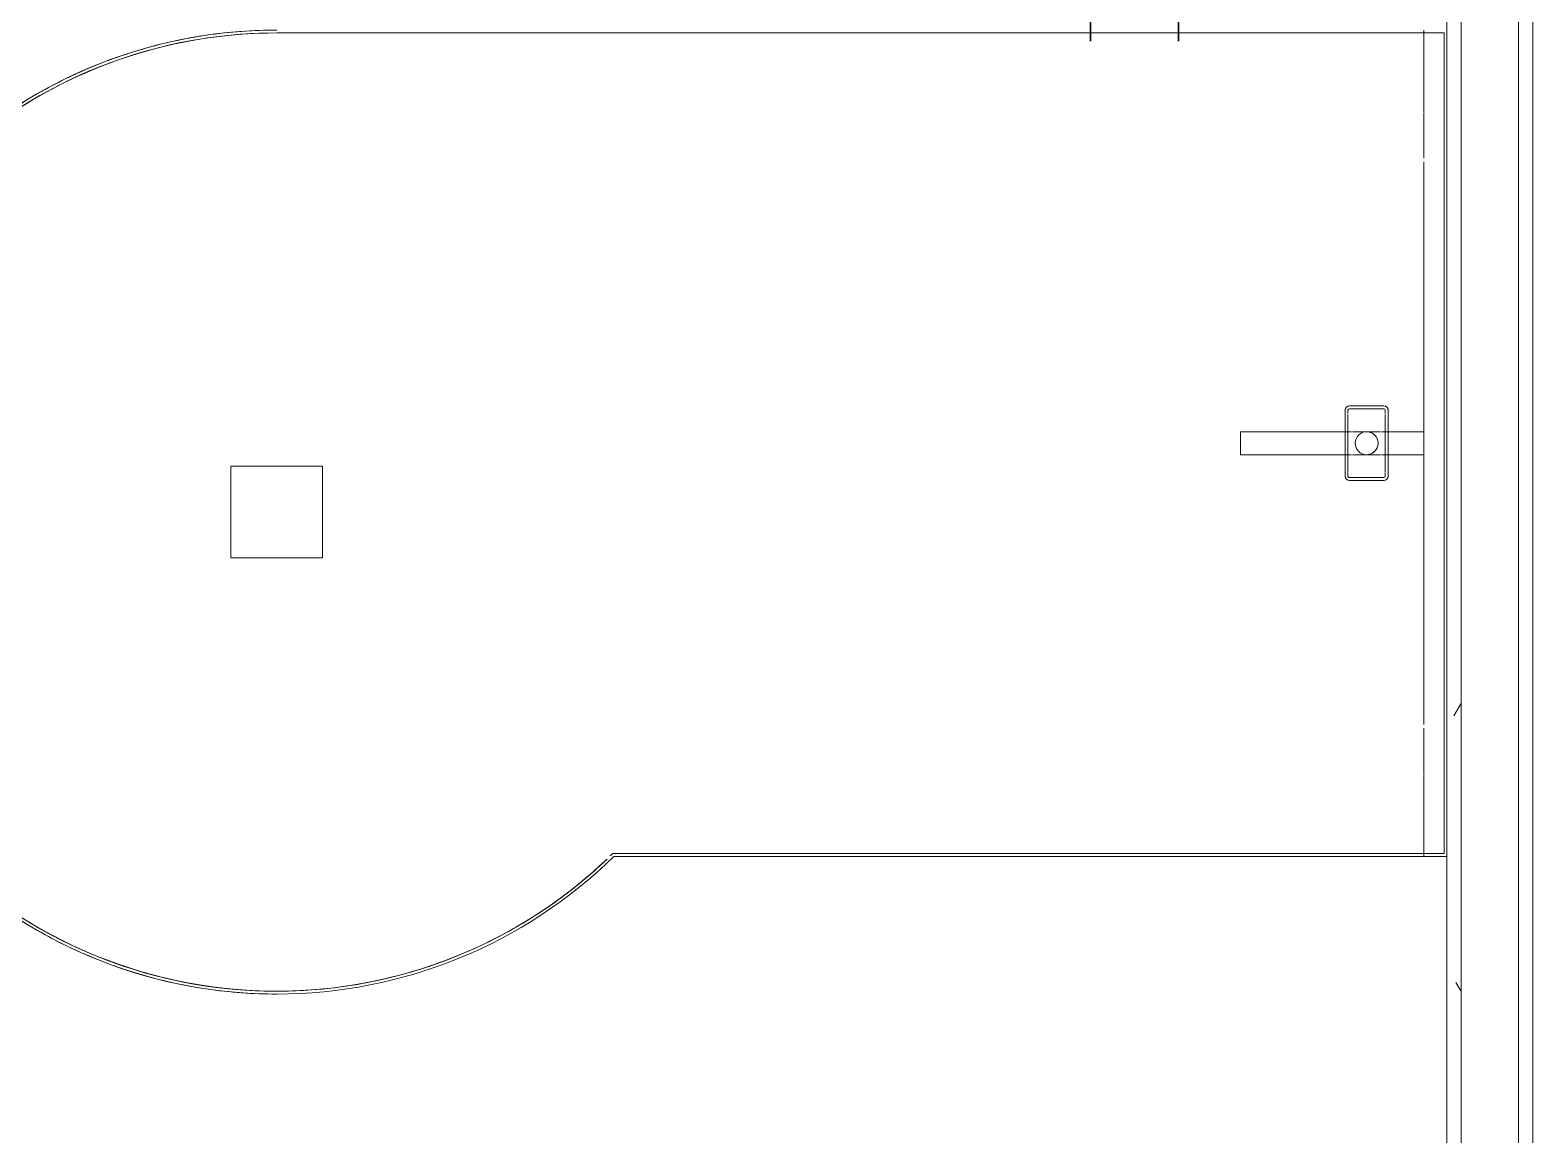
# Model space of a CAD drawing. Header units: inches. Extents: x -1180 to 2011, y -268 to 2143.
# Drawn here: x 766.1 to 831.6, y 1055.5 to 1103.7 of the extents above; entities that cross this region are included whole.
import ezdxf

# ---------------------------------------------------------------- set-up
doc = ezdxf.new("R2010")
doc.units = ezdxf.units.IN
doc.header["$MEASUREMENT"] = 0
for name, color, linetype, lineweight in [('A-ANNO-NOTE', 131, 'Continuous', 13), ('A-WALL', 113, 'Continuous', 13), ('A-WALL-PATT', 111, 'Continuous', 13), ('I-FURN', 30, 'Continuous', 9), ('I-FURN-PNLS', 30, 'Continuous', 9), ('I-WALL', 2, 'Continuous', 13)]:
    doc.layers.add(name, color=color, linetype=linetype, lineweight=lineweight)
pattern_1 = [(0, (0, 0), (30.72, 7.68), [1.267, -21.773, 1.267, -21.773, -122.88]), (0, (0, 0), (30.72, 7.68), [-46.08, 1.267, -44.813, 1.267, -21.773, -53.76]), (0, (0, 0), (30.72, 7.68), [-115.2, 1.267, -14.093, 1.267, -37.133]), (120, (11.52, 3.84), (-22.011075, 22.7643), [1.267, -21.773, 1.267, -21.773, -122.88]), (120, (11.52, 3.84), (-22.011075, 22.7643), [-46.08, 1.267, -44.813, 1.267, -21.773, -53.76]), (120, (11.52, 3.84), (-22.011075, 22.7643), [-115.2, 1.267, -14.093, 1.267, -37.133]), (240, (15.36, 19.2), (-8.708925, -30.4443), [1.267, -21.773, 1.267, -21.773, -122.88]), (240, (15.36, 19.2), (-8.708925, -30.4443), [-46.08, 1.267, -44.813, 1.267, -21.773, -53.76]), (240, (15.36, 19.2), (-8.708925, -30.4443), [-115.2, 1.267, -14.093, 1.267, -37.133])]

# ---------------------------------------------------------------- blocks, each defined once
blk = doc.blocks.new('Zira Wksta 12 - Type 1-V101-6TH FLOOR POWER _ SIGNAL')
at = {"layer": 'I-FURN'}
for p, q in [((-53, 17), (-53, 13)), ((-49, 17), (-53, 17)), ((-53, 17), (-49, 17)), ((-53, 13), (-53, 17)), ((-49, 13), (-49, 17)), ((-49, 17), (-49, 13)), ((-53, 13), (-49, 13)), ((-49, 13), (-53, 13))]:
    blk.add_line(p, q, dxfattribs=at)
at = {"layer": 'I-FURN-PNLS'}
for p, q in [((-51, 35.875), (-0.126, 35.875)), ((-0.126, 35.875), (-51, 35.875)), ((-0.126, 35.875), (-51, 35.875)), ((-51, 35.875), (-0.126, 35.875)), ((-1, 36), (-1, 35.877)), ((-1, 35.877), (-1, 36)), ((-1, 35.875), (-1, 32.44)), ((-1, 32.44), (-1, 35.875)), ((-0.125, 35.875), (-0.125, 0.125)), ((-0.125, 0.125), (-0.125, 35.875)), ((-0.125, 0.125), (-0.125, 35.875)), ((-0.125, 35.875), (-0.125, 0.125)), ((0, 0), (0, 36)), ((0, 36), (0, 0)), ((0, 0), (0, 36)), ((0, 36), (0, 0)), ((-1, 32.402), (-1, 30.417)), ((-1, 30.417), (-1, 32.402)), ((-1, 30.262), (-1, 5.738)), ((-1, 18.5), (-1, 30.262)), ((-4.437, 19.437), (-4.437, 16.562)), ((-4.437, 16.562), (-4.437, 19.437)), ((-4.312, 19.437), (-4.312, 19.29)), ((-4.312, 19.29), (-4.312, 19.437)), ((-4.312, 19.255), (-4.312, 16.745)), ((-4.312, 16.745), (-4.312, 19.255)), ((-2.75, 19.625), (-4.25, 19.625)), ((-4.25, 19.625), (-2.75, 19.625)), ((-4.182, 19.5), (-4.25, 19.5)), ((-4.25, 19.5), (-4.182, 19.5)), ((-2.833, 19.5), (-4.167, 19.5)), ((-4.167, 19.5), (-2.833, 19.5)), ((-2.75, 19.5), (-2.818, 19.5)), ((-2.818, 19.5), (-2.75, 19.5)), ((-2.687, 19.29), (-2.687, 19.437)), ((-2.687, 19.437), (-2.687, 19.29)), ((-2.687, 16.745), (-2.687, 19.255)), ((-2.687, 19.255), (-2.687, 16.745)), ((-2.562, 16.562), (-2.562, 19.437)), ((-2.562, 19.437), (-2.562, 16.562)), ((-9, 18.5), (-9, 17.5)), ((-5.891, 18.5), (-9, 18.5)), ((-9, 18.5), (-5.891, 18.5)), ((-9, 17.5), (-9, 18.5)), ((-4.437, 18.5), (-5.868, 18.5)), ((-5.868, 18.5), (-4.437, 18.5)), ((-4.312, 18.5), (-4.437, 18.5)), ((-4.437, 18.5), (-4.312, 18.5)), ((-4.152, 18.5), (-4.312, 18.5)), ((-4.312, 18.5), (-4.152, 18.5)), ((-3.644, 18.5), (-4.112, 18.5)), ((-4.112, 18.5), (-3.644, 18.5)), ((-3.361, 18.5), (-3.639, 18.5)), ((-3.639, 18.5), (-3.361, 18.5)), ((-2.888, 18.5), (-3.356, 18.5)), ((-3.356, 18.5), (-2.888, 18.5)), ((-2.687, 18.5), (-2.848, 18.5)), ((-2.848, 18.5), (-2.687, 18.5)), ((-2.563, 18.5), (-2.687, 18.5)), ((-2.687, 18.5), (-2.563, 18.5)), ((-1, 18.5), (-2.562, 18.5)), ((-2.562, 18.5), (-1, 18.5)), ((-1, 17.5), (-1, 18.5)), ((-1, 18.5), (-1, 17.5)), ((-1, 17.5), (-1, 18.5)), ((-9, 17.5), (-7.549, 17.5)), ((-7.549, 17.5), (-9, 17.5)), ((-7.527, 17.5), (-4.437, 17.5)), ((-4.437, 17.5), (-7.527, 17.5)), ((-4.437, 17.5), (-4.312, 17.5)), ((-4.312, 17.5), (-4.437, 17.5)), ((-4.312, 17.5), (-4.152, 17.5)), ((-4.152, 17.5), (-4.312, 17.5)), ((-4.112, 17.5), (-3.644, 17.5)), ((-3.644, 17.5), (-4.112, 17.5)), ((-3.639, 17.5), (-3.361, 17.5)), ((-3.361, 17.5), (-3.639, 17.5)), ((-3.356, 17.5), (-2.888, 17.5)), ((-2.888, 17.5), (-3.356, 17.5)), ((-2.848, 17.5), (-2.687, 17.5)), ((-2.687, 17.5), (-2.848, 17.5)), ((-2.687, 17.5), (-2.562, 17.5)), ((-2.562, 17.5), (-2.687, 17.5)), ((-2.562, 17.5), (-1, 17.5)), ((-1, 17.5), (-2.562, 17.5)), ((-1, 5.738), (-1, 17.5)), ((-4.312, 16.71), (-4.312, 16.562)), ((-4.312, 16.562), (-4.312, 16.71)), ((-4.25, 16.5), (-4.182, 16.5)), ((-4.182, 16.5), (-4.25, 16.5)), ((-4.167, 16.5), (-2.833, 16.5)), ((-2.833, 16.5), (-4.167, 16.5)), ((-2.818, 16.5), (-2.75, 16.5)), ((-2.75, 16.5), (-2.818, 16.5)), ((-2.687, 16.562), (-2.687, 16.71)), ((-2.687, 16.71), (-2.687, 16.562)), ((-4.25, 16.375), (-2.75, 16.375)), ((-2.75, 16.375), (-4.25, 16.375)), ((-1, 5.583), (-1, 3.598)), ((-1, 3.598), (-1, 5.583)), ((-1, 3.566), (-1, 0.125)), ((-1, 0.125), (-1, 3.566)), ((-0.125, 0.125), (-36.354, 0.125)), ((-36.354, 0.125), (-0.125, 0.125)), ((-36.354, 0.125), (-0.125, 0.125)), ((-0.125, 0.125), (-36.354, 0.125)), ((-36.303, 0), (0, 0)), ((0, 0), (-36.303, 0)), ((-1, 0.122), (-1, 0)), ((-1, 0), (-1, 0.122)), ((-36.303, 0), (0, 0)), ((-36.303, 0), (0, 0)), ((-1, 0), (0, 0)), ((0, 0), (-1, 0))]:
    blk.add_line(p, q, dxfattribs=at)
for centre, radius, start, end in [((-51, 15), 21, 90, 270), ((-51, 15), 21, 90, 270), ((-51, 15), 20.875, 90, 180), ((-51, 15), 20.875, 90, 180), ((-51, 15), 20.875, 90, 155.45455), ((-51, 15), 20.875, 90, 122.72727), ((-51, 15), 21, 101.16837, 106.76444), ((-51, 15), 21, 101.16837, 106.76444), ((-51, 15), 21, 98.38202, 101.16837), ((-51, 15), 21, 98.38202, 101.16837), ((-51, 15), 21, 90, 98.38202), ((-51, 15), 21, 90, 98.38202), ((-51, 15), 21, 110.10307, 115.14733), ((-51, 15), 21, 110.10307, 115.14733), ((-51, 15), 21, 106.76444, 110.10307), ((-51, 15), 21, 106.76444, 110.10307), ((-51, 15), 21, 118.71869, 123.53081), ((-51, 15), 21, 118.71869, 123.53081), ((-51, 15), 21, 115.14733, 118.71869), ((-51, 15), 21, 115.14733, 118.71869), ((-4.25, 19.437), 0.187, 90, 180), ((-4.25, 19.437), 0.187, 165, 180), ((-4.25, 19.437), 0.187, 90, 165), ((-4.25, 19.437), 0.0625, 90, 180), ((-4.25, 19.437), 0.0625, 90, 180), ((-2.75, 19.437), 0.188, 360, 90), ((-2.75, 19.437), 0.187, 15, 90), ((-2.75, 19.437), 0.0625, 360, 90), ((-2.75, 19.437), 0.0625, 0, 90), ((-2.75, 19.437), 0.187, 0, 15), ((-3.5, 18), 0.5, 90, 270), ((-3.5, 18), 0.5, 90, 270), ((-3.5, 18), 0.5, 270, 90), ((-3.5, 18), 0.5, 345, 90), ((-3.5, 18), 0.5, 300, 330), ((-3.5, 18), 0.5, 330, 345), ((-3.5, 18), 0.5, 270, 300), ((-4.25, 16.562), 0.187, 180, 270), ((-4.25, 16.562), 0.188, 180, 195), ((-4.25, 16.562), 0.187, 195, 270), ((-4.25, 16.562), 0.0625, 180, 240), ((-4.25, 16.562), 0.0625, 180, 270), ((-4.25, 16.562), 0.0625, 240, 270), ((-2.75, 16.562), 0.187, 270, 0), ((-2.75, 16.562), 0.0625, 270, 0), ((-2.75, 16.562), 0.188, 270, 345), ((-2.75, 16.562), 0.0625, 270, 285), ((-2.75, 16.562), 0.0625, 285, 0), ((-2.75, 16.562), 0.187, 345, 0), ((-51, 15), 20.875, 180, 270), ((-51, 15), 20.875, 180, 270), ((-51, 15), 20.875, 188.18182, 253.63636), ((-51, 15), 21, 270, 314.41531), ((-51, 15), 20.875, 314.12733, 314.36622), ((-51, 15), 20.875, 314.12733, 314.36622), ((-51, 15), 20.875, 314.12733, 314.36622), ((-51, 15), 20.875, 314.12733, 314.36622), ((-51, 15), 20.875, 314.36622, 314.5552), ((-51, 15), 20.875, 314.36622, 314.5552), ((-51, 15), 20.875, 314.36622, 314.5552), ((-51, 15), 20.875, 314.36622, 314.5552), ((-51, 15), 21, 270, 314.41531), ((-51, 15), 21, 270, 314.41531), ((-51, 15), 21, 270, 314.41531), ((-51, 15), 20.875, 270, 313.60546), ((-51, 15), 20.875, 270, 313.60546), ((-51, 15), 20.875, 277.42587, 313.60546), ((-51, 15), 20.875, 292.2776, 313.60546), ((-51, 15), 20.875, 229.09091, 270), ((-51, 15), 21, 236.46919, 241.28131), ((-51, 15), 21, 236.46919, 241.28131), ((-51, 15), 21, 241.28131, 244.85267), ((-51, 15), 21, 241.28131, 244.85267), ((-51, 15), 21, 244.85267, 249.89693), ((-51, 15), 21, 244.85267, 249.89693), ((-51, 15), 20.875, 277.42587, 292.2776), ((-51, 15), 21, 249.89693, 253.23556), ((-51, 15), 21, 249.89693, 253.23556), ((-51, 15), 21, 253.23556, 258.83163), ((-51, 15), 21, 253.23556, 258.83163), ((-51, 15), 20.875, 253.63636, 261.81818), ((-51, 15), 21, 258.83163, 261.61798), ((-51, 15), 21, 258.83163, 261.61798), ((-51, 15), 21, 261.61798, 270), ((-51, 15), 21, 261.61798, 270), ((-51, 15), 20.875, 261.81818, 270), ((-51, 15), 20.875, 270, 277.42587), ((-51, 15), 20.875, 270, 277.42587)]:
    blk.add_arc(centre, radius, start, end, dxfattribs=at)

msp = doc.modelspace()

# ---------------------------------------------------------------- hatches: boundary and pattern name
at = {"layer": 'A-WALL-PATT', "lineweight": 9}
h = msp.add_hatch(dxfattribs=at)
h.set_pattern_fill('FP_1', color=256, style=0, pattern_type=2)
h.set_pattern_definition(pattern_1)
h.paths.add_polyline_path([(831.021, 965.72), (831.646, 965.72), (831.646, 1170.23), (831.021, 1170.23), (831.021, 968.22)], flags=0)
h = msp.add_hatch(dxfattribs=at)
h.set_pattern_fill('FP_1', color=256, style=0, pattern_type=2)
h.set_pattern_definition(pattern_1)
h.paths.add_polyline_path([(828.521, 968.845), (828.486, 1167.105), (827.896, 1167.105), (827.896, 968.845)], flags=0)

# ---------------------------------------------------------------- linework, layer by layer
at = {"layer": 'A-ANNO-NOTE', "lineweight": 30}
for p, q in [((812.364, 1103.174), (812.364, 1117.521)), ((816.196, 1103.174), (816.196, 1117.521))]:
    msp.add_line(p, q, dxfattribs=at)
at = {"layer": 'A-WALL'}
for p, q in [((831.021, 965.72), (831.021, 1169.605)), ((828.521, 968.22), (828.521, 1167.105))]:
    msp.add_line(p, q, dxfattribs=at)
at = {"layer": 'I-WALL'}
for p, q in [((831.646, 965.095), (831.646, 1170.23)), ((827.896, 1166.48), (827.896, 968.845))]:
    msp.add_line(p, q, dxfattribs=at)

# ---------------------------------------------------------------- block references
at = {"layer": 'I-FURN'}
msp.add_blockref('Zira Wksta 12 - Type 1-V101-6TH FLOOR POWER _ SIGNAL', (827.896, 1067.663), dxfattribs=at)

doc.saveas('drawing.dxf')
